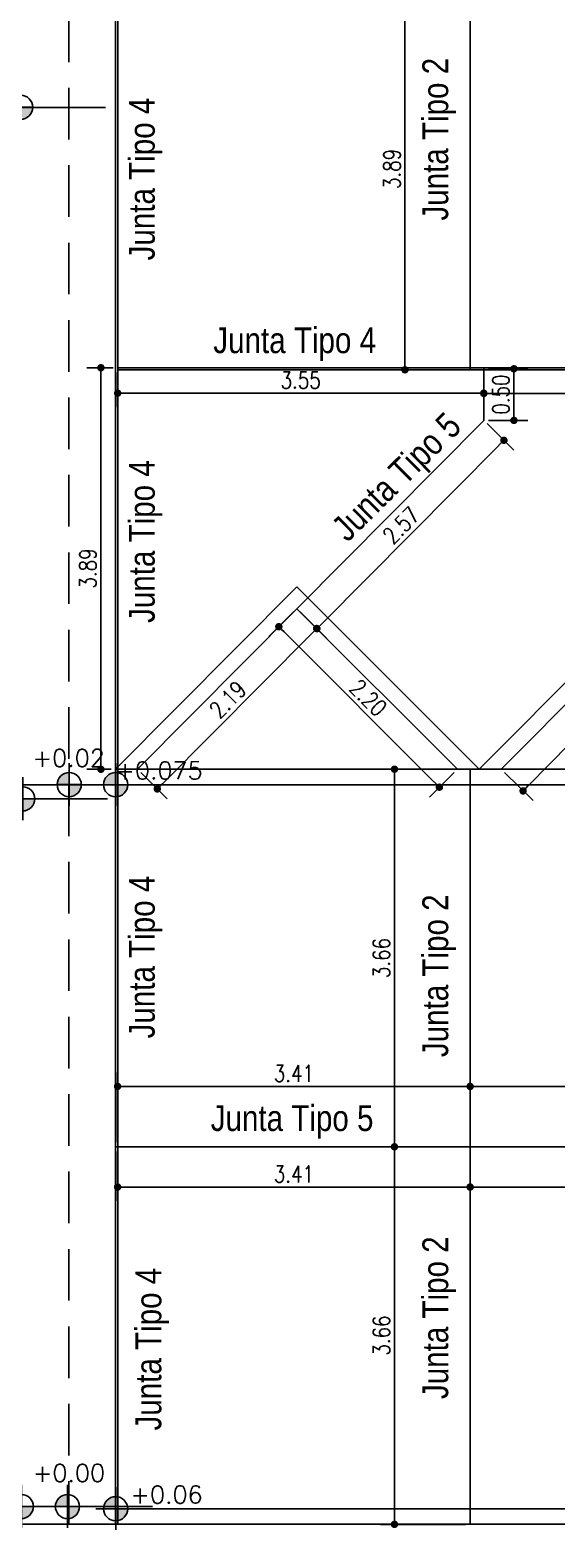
# Model space of a CAD drawing. Header units: millimetres. Extents: x 28448 to 57563, y -116865 to -58388.
# Drawn here: x 28790.09 to 28795.2, y -58468.44 to -58453.91 of the extents above; entities that cross this region are included whole.
import ezdxf

# ---------------------------------------------------------------- set-up
doc = ezdxf.new("R2010")
doc.units = ezdxf.units.MM
doc.header["$PDMODE"] = 35
doc.header["$PDSIZE"] = 0.5
doc.linetypes.add('DASHED', pattern=[0.75, 0.5, -0.25])
doc.layers.get('DEFPOINTS').update_dxf_attribs({"color": 252, "lineweight": 5})
doc.layers.add('-PA-Cotas', color=4, linetype='Continuous')
doc.layers.add('Proyecto de Pavimento', color=4, linetype='Continuous')
doc.styles.add('Angosta', font='romans.shx', dxfattribs={"width": 0.8})
doc.styles.add('ARIAL', font='ARIALN.TTF')
doc.styles.add('romans', font='romans.shx')
doc.dimstyles.new('JC_1@100', dxfattribs={"dimscale": 0.9, "dimtxt": 0.18, "dimasz": 0.08, "dimexe": 0.15, "dimexo": 0.05, "dimgap": 0.05, "dimtad": 1, "dimzin": 1, "dimdsep": 46, "dimtxsty": 'Angosta', "dimblk1": 'DOT', "dimblk2": 'DOT', "dimsah": 1, "dimcen": 0.09, "dimclrd": 2, "dimclre": 1, "dimclrt": 3, "dimaunit": 1, "dimadec": 3, "dimazin": 0, "dimtfac": 1.8, "dimtmove": 2, "dimatfit": 3, "dimldrblk": 'DOT', "dimfxl": 0.15, "dimtolj": 1, "dimtzin": 0, "dimarcsym": 0})

# ---------------------------------------------------------------- blocks, each defined once
blk = doc.blocks.new('A$C445B3242')
h = blk.add_hatch(color=256)
h.paths.add_polyline_path([(0.195, 0.389, 0.414214), (0, 0.195), (0.195, 0.195)])
h.paths.add_polyline_path([(0.195, 0, 0.414214), (0.389, 0.195), (0.195, 0.195)])
for p, q in [((0.197, 0.544), (0.197, -0.147)), ((0.195, 0.389), (0.195, 0)), ((-0.123, 0.194), (1.565, 0.194)), ((0, 0.195), (0.389, 0.195))]:
    blk.add_line(p, q)
blk.add_circle((0.195, 0.195), 0.195)
blk = doc.blocks.new('_Dot')
at = {"color": 0, "linetype": 'ByBlock', "lineweight": -2}
blk.add_line((-0.5, 0), (-1, 0), dxfattribs=at)
at = {"color": 0, "linetype": 'ByBlock', "const_width": 0.5}
blk.add_lwpolyline([(-0.25, 0, 1), (0.25, 0, 1)], format="xyb", close=True, dxfattribs=at)
blk = doc.blocks.new('*D511')
at = {"layer": 'DEFPOINTS', "color": 0, "transparency": 16777216}
for p in [(28790.941, -58464.732), (28794.355, -58464.732), (28794.355, -58465.122)]:
    blk.add_point(p, dxfattribs=at)
at = {"layer": 'Proyecto de Pavimento', "color": 1, "lineweight": -2, "transparency": 16777216}
for p, q in [((28790.941, -58464.777), (28790.941, -58465.257)), ((28794.355, -58464.777), (28794.355, -58465.257))]:
    blk.add_line(p, q, dxfattribs=at)
at = {"layer": 'Proyecto de Pavimento', "color": 2, "lineweight": -2, "transparency": 16777216}
blk.add_line((28791.013, -58465.122), (28794.283, -58465.122), dxfattribs=at)
at = {"layer": 'Proyecto de Pavimento', "color": 2, "lineweight": -2, "transparency": 16777216, "xscale": 0.072, "yscale": 0.072, "zscale": 0.072, "rotation": 180}
blk.add_blockref('_Dot', (28790.941, -58465.122), dxfattribs=at)
at = {"layer": 'Proyecto de Pavimento', "color": 2, "lineweight": -2, "transparency": 16777216, "xscale": 0.072, "yscale": 0.072, "zscale": 0.072}
blk.add_blockref('_Dot', (28794.355, -58465.122), dxfattribs=at)
at = {"layer": 'Proyecto de Pavimento', "color": 3, "transparency": 16777216, "insert": (28792.648, -58464.996), "char_height": 0.162, "attachment_point": 5, "style": 'Angosta'}
blk.add_mtext('\\A1;3.41', dxfattribs=at)
blk = doc.blocks.new('*D512')
at = {"layer": 'DEFPOINTS', "color": 0, "transparency": 16777216}
for p in [(28793.622, -58464.732), (28794.355, -58464.732), (28794.355, -58468.39)]:
    blk.add_point(p, dxfattribs=at)
at = {"layer": 'Proyecto de Pavimento', "color": 1, "lineweight": -2, "transparency": 16777216}
for p, q in [((28794.31, -58464.732), (28793.487, -58464.732)), ((28794.31, -58468.39), (28793.487, -58468.39))]:
    blk.add_line(p, q, dxfattribs=at)
at = {"layer": 'Proyecto de Pavimento', "color": 2, "lineweight": -2, "transparency": 16777216}
blk.add_line((28793.622, -58468.318), (28793.622, -58464.804), dxfattribs=at)
at = {"layer": 'Proyecto de Pavimento', "color": 2, "lineweight": -2, "transparency": 16777216, "xscale": 0.072, "yscale": 0.072, "zscale": 0.072}
for p, rotation in [((28793.622, -58464.732), 90), ((28793.622, -58468.39), 270)]:
    blk.add_blockref('_Dot', p, dxfattribs=dict(at, rotation=rotation))
at = {"layer": 'Proyecto de Pavimento', "color": 3, "transparency": 16777216, "insert": (28793.496, -58466.561), "char_height": 0.162, "attachment_point": 5, "rotation": 90, "style": 'Angosta'}
blk.add_mtext('\\A1;3.66', dxfattribs=at)
blk = doc.blocks.new('*D513')
at = {"layer": 'DEFPOINTS', "color": 0, "transparency": 16777216}
for p in [(28793.622, -58461.074), (28794.355, -58461.074), (28794.355, -58464.732)]:
    blk.add_point(p, dxfattribs=at)
at = {"layer": 'Proyecto de Pavimento', "color": 1, "lineweight": -2, "transparency": 16777216}
for p, q in [((28794.31, -58461.074), (28793.487, -58461.074)), ((28794.31, -58464.732), (28793.487, -58464.732))]:
    blk.add_line(p, q, dxfattribs=at)
at = {"layer": 'Proyecto de Pavimento', "color": 2, "lineweight": -2, "transparency": 16777216}
blk.add_line((28793.622, -58464.66), (28793.622, -58461.146), dxfattribs=at)
at = {"layer": 'Proyecto de Pavimento', "color": 2, "lineweight": -2, "transparency": 16777216, "xscale": 0.072, "yscale": 0.072, "zscale": 0.072}
for p, rotation in [((28793.622, -58461.074), 90), ((28793.622, -58464.732), 270)]:
    blk.add_blockref('_Dot', p, dxfattribs=dict(at, rotation=rotation))
at = {"layer": 'Proyecto de Pavimento', "color": 3, "transparency": 16777216, "insert": (28793.496, -58462.903), "char_height": 0.162, "attachment_point": 5, "rotation": 90, "style": 'Angosta'}
blk.add_mtext('\\A1;3.66', dxfattribs=at)
blk = doc.blocks.new('*D514')
at = {"layer": 'DEFPOINTS', "color": 0, "transparency": 16777216}
for p in [(28794.355, -58464.147), (28790.941, -58464.732), (28794.355, -58464.732)]:
    blk.add_point(p, dxfattribs=at)
at = {"layer": 'Proyecto de Pavimento', "color": 1, "lineweight": -2, "transparency": 16777216}
for p, q in [((28790.941, -58464.687), (28790.941, -58464.012)), ((28794.355, -58464.687), (28794.355, -58464.012))]:
    blk.add_line(p, q, dxfattribs=at)
at = {"layer": 'Proyecto de Pavimento', "color": 2, "lineweight": -2, "transparency": 16777216}
blk.add_line((28791.013, -58464.147), (28794.283, -58464.147), dxfattribs=at)
at = {"layer": 'Proyecto de Pavimento', "color": 2, "lineweight": -2, "transparency": 16777216, "xscale": 0.072, "yscale": 0.072, "zscale": 0.072, "rotation": 180}
blk.add_blockref('_Dot', (28790.941, -58464.147), dxfattribs=at)
at = {"layer": 'Proyecto de Pavimento', "color": 2, "lineweight": -2, "transparency": 16777216, "xscale": 0.072, "yscale": 0.072, "zscale": 0.072}
blk.add_blockref('_Dot', (28794.355, -58464.147), dxfattribs=at)
at = {"layer": 'Proyecto de Pavimento', "color": 3, "transparency": 16777216, "insert": (28792.648, -58464.021), "char_height": 0.162, "attachment_point": 5, "style": 'Angosta'}
blk.add_mtext('\\A1;3.41', dxfattribs=at)
blk = doc.blocks.new('*D516')
at = {"layer": 'DEFPOINTS', "color": 0, "transparency": 16777216}
for p in [(28794.355, -58464.732), (28797.788, -58464.732), (28797.788, -58465.122)]:
    blk.add_point(p, dxfattribs=at)
at = {"layer": 'Proyecto de Pavimento', "color": 1, "lineweight": -2, "transparency": 16777216}
for p, q in [((28794.355, -58464.777), (28794.355, -58465.257)), ((28797.788, -58464.777), (28797.788, -58465.257))]:
    blk.add_line(p, q, dxfattribs=at)
at = {"layer": 'Proyecto de Pavimento', "color": 2, "lineweight": -2, "transparency": 16777216}
blk.add_line((28794.427, -58465.122), (28797.716, -58465.122), dxfattribs=at)
at = {"layer": 'Proyecto de Pavimento', "color": 2, "lineweight": -2, "transparency": 16777216, "xscale": 0.072, "yscale": 0.072, "zscale": 0.072, "rotation": 180}
blk.add_blockref('_Dot', (28794.355, -58465.122), dxfattribs=at)
at = {"layer": 'Proyecto de Pavimento', "color": 2, "lineweight": -2, "transparency": 16777216, "xscale": 0.072, "yscale": 0.072, "zscale": 0.072}
blk.add_blockref('_Dot', (28797.788, -58465.122), dxfattribs=at)
at = {"layer": 'Proyecto de Pavimento', "color": 3, "transparency": 16777216, "insert": (28796.072, -58464.996), "char_height": 0.162, "attachment_point": 5, "style": 'Angosta'}
blk.add_mtext('\\A1;3.43', dxfattribs=at)
blk = doc.blocks.new('*D515')
at = {"layer": 'DEFPOINTS', "color": 0, "transparency": 16777216}
for p in [(28797.788, -58464.147), (28794.355, -58464.732), (28797.788, -58464.732)]:
    blk.add_point(p, dxfattribs=at)
at = {"layer": 'Proyecto de Pavimento', "color": 1, "lineweight": -2, "transparency": 16777216}
for p, q in [((28794.355, -58464.687), (28794.355, -58464.012)), ((28797.788, -58464.687), (28797.788, -58464.012))]:
    blk.add_line(p, q, dxfattribs=at)
at = {"layer": 'Proyecto de Pavimento', "color": 2, "lineweight": -2, "transparency": 16777216}
blk.add_line((28794.427, -58464.147), (28797.716, -58464.147), dxfattribs=at)
at = {"layer": 'Proyecto de Pavimento', "color": 2, "lineweight": -2, "transparency": 16777216, "xscale": 0.072, "yscale": 0.072, "zscale": 0.072, "rotation": 180}
blk.add_blockref('_Dot', (28794.355, -58464.147), dxfattribs=at)
at = {"layer": 'Proyecto de Pavimento', "color": 2, "lineweight": -2, "transparency": 16777216, "xscale": 0.072, "yscale": 0.072, "zscale": 0.072}
blk.add_blockref('_Dot', (28797.788, -58464.147), dxfattribs=at)
at = {"layer": 'Proyecto de Pavimento', "color": 3, "transparency": 16777216, "insert": (28796.072, -58464.021), "char_height": 0.162, "attachment_point": 5, "style": 'Angosta'}
blk.add_mtext('\\A1;3.43', dxfattribs=at)
blk = doc.blocks.new('*D652')
at = {"layer": 'DEFPOINTS', "color": 0, "transparency": 16777216}
for p in [(28794.355, -58453.313), (28793.724, -58457.204), (28794.355, -58457.204)]:
    blk.add_point(p, dxfattribs=at)
at = {"layer": 'Proyecto de Pavimento', "color": 1, "lineweight": -2, "transparency": 16777216}
for p, q in [((28794.31, -58453.313), (28793.589, -58453.313)), ((28794.31, -58457.204), (28793.589, -58457.204))]:
    blk.add_line(p, q, dxfattribs=at)
at = {"layer": 'Proyecto de Pavimento', "color": 2, "lineweight": -2, "transparency": 16777216}
blk.add_line((28793.724, -58453.385), (28793.724, -58457.132), dxfattribs=at)
at = {"layer": 'Proyecto de Pavimento', "color": 2, "lineweight": -2, "transparency": 16777216, "xscale": 0.072, "yscale": 0.072, "zscale": 0.072}
for p, rotation in [((28793.724, -58453.313), 90), ((28793.724, -58457.204), 270)]:
    blk.add_blockref('_Dot', p, dxfattribs=dict(at, rotation=rotation))
at = {"layer": 'Proyecto de Pavimento', "color": 3, "transparency": 16777216, "insert": (28793.598, -58455.258), "char_height": 0.162, "attachment_point": 5, "rotation": 90, "style": 'Angosta'}
blk.add_mtext('\\A1;3.89', dxfattribs=at)
blk = doc.blocks.new('*D698')
at = {"layer": 'DEFPOINTS', "color": 0, "transparency": 16777216}
for p in [(28790.941, -58457.184), (28794.487, -58457.194), (28794.487, -58457.43)]:
    blk.add_point(p, dxfattribs=at)
at = {"layer": 'Proyecto de Pavimento', "color": 1, "lineweight": -2, "transparency": 16777216}
for p, q in [((28790.941, -58457.229), (28790.941, -58457.565)), ((28794.487, -58457.239), (28794.487, -58457.565))]:
    blk.add_line(p, q, dxfattribs=at)
at = {"layer": 'Proyecto de Pavimento', "color": 2, "lineweight": -2, "transparency": 16777216}
blk.add_line((28791.013, -58457.43), (28794.415, -58457.43), dxfattribs=at)
at = {"layer": 'Proyecto de Pavimento', "color": 2, "lineweight": -2, "transparency": 16777216, "xscale": 0.072, "yscale": 0.072, "zscale": 0.072, "rotation": 180}
blk.add_blockref('_Dot', (28790.941, -58457.43), dxfattribs=at)
at = {"layer": 'Proyecto de Pavimento', "color": 2, "lineweight": -2, "transparency": 16777216, "xscale": 0.072, "yscale": 0.072, "zscale": 0.072}
blk.add_blockref('_Dot', (28794.487, -58457.43), dxfattribs=at)
at = {"layer": 'Proyecto de Pavimento', "color": 3, "transparency": 16777216, "insert": (28792.714, -58457.304), "char_height": 0.162, "attachment_point": 5, "style": 'Angosta'}
blk.add_mtext('\\A1;3.55', dxfattribs=at)
blk = doc.blocks.new('*D699')
at = {"layer": 'DEFPOINTS', "color": 0, "transparency": 16777216}
for p in [(28790.941, -58457.184), (28790.779, -58461.074), (28790.923, -58461.074)]:
    blk.add_point(p, dxfattribs=at)
at = {"layer": 'Proyecto de Pavimento', "color": 1, "lineweight": -2, "transparency": 16777216}
for p, q in [((28790.896, -58457.184), (28790.644, -58457.184)), ((28790.878, -58461.074), (28790.644, -58461.074))]:
    blk.add_line(p, q, dxfattribs=at)
at = {"layer": 'Proyecto de Pavimento', "color": 2, "lineweight": -2, "transparency": 16777216}
blk.add_line((28790.779, -58457.256), (28790.779, -58461.002), dxfattribs=at)
at = {"layer": 'Proyecto de Pavimento', "color": 2, "lineweight": -2, "transparency": 16777216, "xscale": 0.072, "yscale": 0.072, "zscale": 0.072}
for p, rotation in [((28790.779, -58457.184), 90), ((28790.779, -58461.074), 270)]:
    blk.add_blockref('_Dot', p, dxfattribs=dict(at, rotation=rotation))
at = {"layer": 'Proyecto de Pavimento', "color": 3, "transparency": 16777216, "insert": (28790.653, -58459.129), "char_height": 0.162, "attachment_point": 5, "rotation": 90, "style": 'Angosta'}
blk.add_mtext('\\A1;3.89', dxfattribs=at)
blk = doc.blocks.new('*D700')
at = {"layer": 'DEFPOINTS', "color": 0, "transparency": 16777216}
for p in [(28792.676, -58459.519), (28791.133, -58461.074), (28791.325, -58461.265)]:
    blk.add_point(p, dxfattribs=at)
at = {"layer": 'Proyecto de Pavimento', "color": 1, "lineweight": -2, "transparency": 16777216}
for p, q in [((28792.708, -58459.55), (28792.965, -58459.805)), ((28791.165, -58461.106), (28791.421, -58461.36))]:
    blk.add_line(p, q, dxfattribs=at)
at = {"layer": 'Proyecto de Pavimento', "color": 2, "lineweight": -2, "transparency": 16777216}
blk.add_line((28792.818, -58459.761), (28791.376, -58461.214), dxfattribs=at)
at = {"layer": 'Proyecto de Pavimento', "color": 2, "lineweight": -2, "transparency": 16777216, "xscale": 0.072, "yscale": 0.072, "zscale": 0.072}
for p, rotation in [((28792.869, -58459.71), 45.21542905401669), ((28791.325, -58461.265), 225.2154290540167)]:
    blk.add_blockref('_Dot', p, dxfattribs=dict(at, rotation=rotation))
at = {"layer": 'Proyecto de Pavimento', "color": 3, "transparency": 16777216, "insert": (28792.008, -58460.399), "char_height": 0.162, "attachment_point": 5, "rotation": 45.2154, "style": 'Angosta'}
blk.add_mtext('\\A1;2.19', dxfattribs=at)
blk = doc.blocks.new('*D701')
at = {"layer": 'DEFPOINTS', "color": 0, "transparency": 16777216}
for p in [(28794.488, -58457.694), (28794.682, -58457.887), (28792.676, -58459.519)]:
    blk.add_point(p, dxfattribs=at)
at = {"layer": 'Proyecto de Pavimento', "color": 1, "lineweight": -2, "transparency": 16777216}
for p, q in [((28794.519, -58457.725), (28794.778, -58457.982)), ((28792.708, -58459.55), (28792.967, -58459.807))]:
    blk.add_line(p, q, dxfattribs=at)
at = {"layer": 'Proyecto de Pavimento', "color": 2, "lineweight": -2, "transparency": 16777216}
blk.add_line((28792.922, -58459.661), (28794.632, -58457.938), dxfattribs=at)
at = {"layer": 'Proyecto de Pavimento', "color": 2, "lineweight": -2, "transparency": 16777216, "xscale": 0.072, "yscale": 0.072, "zscale": 0.072}
for p, rotation in [((28794.682, -58457.887), 45.21542905384367), ((28792.871, -58459.712), 225.2154290538437)]:
    blk.add_blockref('_Dot', p, dxfattribs=dict(at, rotation=rotation))
at = {"layer": 'Proyecto de Pavimento', "color": 3, "transparency": 16777216, "insert": (28793.687, -58458.711), "char_height": 0.162, "attachment_point": 5, "rotation": 45.2154, "style": 'Angosta'}
blk.add_mtext('\\A1;2.57', dxfattribs=at)
blk = doc.blocks.new('*D702')
at = {"layer": 'DEFPOINTS', "color": 0, "transparency": 16777216}
for p in [(28794.487, -58457.194), (28794.779, -58457.194), (28794.488, -58457.694)]:
    blk.add_point(p, dxfattribs=at)
at = {"layer": 'Proyecto de Pavimento', "color": 1, "lineweight": -2, "transparency": 16777216}
for p, q in [((28794.532, -58457.194), (28794.914, -58457.194)), ((28794.533, -58457.694), (28794.914, -58457.694))]:
    blk.add_line(p, q, dxfattribs=at)
at = {"layer": 'Proyecto de Pavimento', "color": 2, "lineweight": -2, "transparency": 16777216}
blk.add_line((28794.779, -58457.622), (28794.779, -58457.266), dxfattribs=at)
at = {"layer": 'Proyecto de Pavimento', "color": 2, "lineweight": -2, "transparency": 16777216, "xscale": 0.072, "yscale": 0.072, "zscale": 0.072}
for p, rotation in [((28794.779, -58457.194), 90), ((28794.779, -58457.694), 270)]:
    blk.add_blockref('_Dot', p, dxfattribs=dict(at, rotation=rotation))
at = {"layer": 'Proyecto de Pavimento', "color": 3, "transparency": 16777216, "insert": (28794.653, -58457.444), "char_height": 0.162, "attachment_point": 5, "rotation": 90, "style": 'Angosta'}
blk.add_mtext('\\A1;0.50', dxfattribs=at)
blk = doc.blocks.new('*D703')
at = {"layer": 'DEFPOINTS', "color": 0, "transparency": 16777216}
for p in [(28792.676, -58459.519), (28794.231, -58461.074), (28794.057, -58461.248)]:
    blk.add_point(p, dxfattribs=at)
at = {"layer": 'Proyecto de Pavimento', "color": 1, "lineweight": -2, "transparency": 16777216}
for p, q in [((28792.644, -58459.55), (28792.406, -58459.789)), ((28794.2, -58461.106), (28793.961, -58461.344))]:
    blk.add_line(p, q, dxfattribs=at)
at = {"layer": 'Proyecto de Pavimento', "color": 2, "lineweight": -2, "transparency": 16777216}
blk.add_line((28792.553, -58459.744), (28794.006, -58461.198), dxfattribs=at)
at = {"layer": 'Proyecto de Pavimento', "color": 2, "lineweight": -2, "transparency": 16777216, "xscale": 0.072, "yscale": 0.072, "zscale": 0.072}
for p, rotation in [((28792.502, -58459.693), 135), ((28794.057, -58461.248), 315)]:
    blk.add_blockref('_Dot', p, dxfattribs=dict(at, rotation=rotation))
at = {"layer": 'Proyecto de Pavimento', "color": 3, "transparency": 16777216, "insert": (28793.368, -58460.382), "char_height": 0.162, "attachment_point": 5, "rotation": 315, "style": 'Angosta'}
blk.add_mtext('\\A1;2.20', dxfattribs=at)
blk = doc.blocks.new('*D704')
at = {"layer": 'DEFPOINTS', "color": 0, "transparency": 16777216}
for p in [(28796.191, -58459.512), (28796.405, -58459.721), (28794.655, -58461.074)]:
    blk.add_point(p, dxfattribs=at)
at = {"layer": 'Proyecto de Pavimento', "color": 1, "lineweight": -2, "transparency": 16777216}
for p, q in [((28796.223, -58459.543), (28796.501, -58459.816)), ((28794.687, -58461.105), (28794.965, -58461.378))]:
    blk.add_line(p, q, dxfattribs=at)
at = {"layer": 'Proyecto de Pavimento', "color": 2, "lineweight": -2, "transparency": 16777216}
blk.add_line((28794.919, -58461.232), (28796.354, -58459.773), dxfattribs=at)
at = {"layer": 'Proyecto de Pavimento', "color": 2, "lineweight": -2, "transparency": 16777216, "xscale": 0.072, "yscale": 0.072, "zscale": 0.072}
for p, rotation in [((28796.405, -58459.721), 45.47690503842006), ((28794.868, -58461.284), 225.4769050384201)]:
    blk.add_blockref('_Dot', p, dxfattribs=dict(at, rotation=rotation))
at = {"layer": 'Proyecto de Pavimento', "color": 3, "transparency": 16777216, "insert": (28795.547, -58460.414), "char_height": 0.162, "attachment_point": 5, "rotation": 45.4769, "style": 'Angosta'}
blk.add_mtext('\\A1;2.19', dxfattribs=at)
blk = doc.blocks.new('*D707')
at = {"layer": 'DEFPOINTS', "color": 0, "transparency": 16777216}
for p in [(28794.487, -58457.194), (28798, -58457.204), (28798, -58457.433)]:
    blk.add_point(p, dxfattribs=at)
at = {"layer": 'Proyecto de Pavimento', "color": 1, "lineweight": -2, "transparency": 16777216}
for p, q in [((28794.487, -58457.239), (28794.487, -58457.568)), ((28798, -58457.249), (28798, -58457.568))]:
    blk.add_line(p, q, dxfattribs=at)
at = {"layer": 'Proyecto de Pavimento', "color": 2, "lineweight": -2, "transparency": 16777216}
blk.add_line((28794.559, -58457.433), (28797.928, -58457.433), dxfattribs=at)
at = {"layer": 'Proyecto de Pavimento', "color": 2, "lineweight": -2, "transparency": 16777216, "xscale": 0.072, "yscale": 0.072, "zscale": 0.072, "rotation": 180}
blk.add_blockref('_Dot', (28794.487, -58457.433), dxfattribs=at)
at = {"layer": 'Proyecto de Pavimento', "color": 2, "lineweight": -2, "transparency": 16777216, "xscale": 0.072, "yscale": 0.072, "zscale": 0.072}
blk.add_blockref('_Dot', (28798, -58457.433), dxfattribs=at)
at = {"layer": 'Proyecto de Pavimento', "color": 3, "transparency": 16777216, "insert": (28796.243, -58457.307), "char_height": 0.162, "attachment_point": 5, "style": 'Angosta'}
blk.add_mtext('\\A1;3.51', dxfattribs=at)

msp = doc.modelspace()

# ---------------------------------------------------------------- linework, layer by layer
at = {"layer": 'Proyecto de Pavimento', "color": 7}
msp.add_line((28792.6762, -58459.5186), (28794.4875, -58457.6936), dxfattribs=at)
at = {"layer": 'Proyecto de Pavimento'}
for p, q in [((28790.9212, -58461.0738), (28792.6758, -58459.306)), ((28792.6758, -58459.306), (28794.4436, -58461.0738)), ((28794.4436, -58461.0738), (28796.1981, -58459.306)), ((28791.1326, -58461.0738), (28792.6762, -58459.5186)), ((28792.6762, -58459.5186), (28794.2314, -58461.0738)), ((28794.6549, -58461.0738), (28796.1985, -58459.5186)), ((28794.2314, -58461.0738), (28791.1326, -58461.0738)), ((28797.7537, -58461.0738), (28794.6549, -58461.0738)), ((28850.592, -58461.2238), (28790.9212, -58461.2238)), ((28790.9212, -58468.2397), (28848.5753, -58468.2397)), ((28790.9212, -58468.3897), (28848.5753, -58468.3897))]:
    msp.add_line(p, q, dxfattribs=at)
at = {"layer": 'Proyecto de Pavimento', "linetype": 'DASHED'}
msp.add_lwpolyline([(28790.4696, -58449.2224), (28790.4696, -58468.3897)], dxfattribs=at)
at = {"layer": 'Proyecto de Pavimento', "color": 3}
for points in [[(28794.3548, -58449.3208), (28794.3548, -58457.1936)], [(28794.3548, -58461.0738), (28794.3548, -58468.3897)]]:
    msp.add_lwpolyline(points, dxfattribs=at)
at = {"layer": 'Proyecto de Pavimento', "color": 6}
for points in [[(28790.9212, -58461.0738), (28790.9212, -58449.4331)], [(28790.9412, -58461.0738), (28790.9412, -58449.4331)], [(28790.9412, -58457.1836), (28848.5433, -58457.1836)], [(28790.9412, -58457.2036), (28848.535, -58457.2036)], [(28790.9212, -58468.3897), (28790.9212, -58461.0738)], [(28790.9412, -58468.3897), (28790.9412, -58461.0738)]]:
    msp.add_lwpolyline(points, dxfattribs=at)
at = {"layer": 'Proyecto de Pavimento', "color": 7}
for points in [[(28794.4875, -58457.6936), (28794.4872, -58457.1936)], [(28790.9212, -58464.7317), (28852.2164, -58464.7317)]]:
    msp.add_lwpolyline(points, dxfattribs=at)
at = {"layer": 'Proyecto de Pavimento'}
for points in [[(28790.9212, -58461.0738), (28790.9212, -58461.2238)], [(28790.9212, -58461.2238), (28790.9212, -58461.0738)], [(28791.1326, -58461.0738), (28790.9212, -58461.0738)], [(28794.2314, -58461.0738), (28794.6549, -58461.0738)], [(28790.9212, -58461.2238), (28790.0212, -58461.2238)], [(28790.0212, -58468.3897), (28790.9212, -58468.3897)]]:
    msp.add_lwpolyline(points, dxfattribs=at)

# ---------------------------------------------------------------- block references
at = {"layer": 'Proyecto de Pavimento', "xscale": 0.6000000000931323, "yscale": 0.6000000000931323, "zscale": 0.6000000000931323}
for p in [(28789.8843, -58454.7775, -499.7917), (28790.3545, -58461.3403), (28790.8045, -58461.3405), (28789.9045, -58461.4779), (28789.891, -58468.3345, -499.7917), (28790.3383, -58468.3347, -499.7917), (28790.8045, -58468.3564, -499.7917)]:
    msp.add_blockref('A$C445B3242', p, dxfattribs=at)

# ---------------------------------------------------------------- texts
at = {"layer": '-PA-Cotas', "linetype": 'Continuous', "char_height": 0.17, "width": 12.695578, "attachment_point": 3, "rotation": 0.13103, "style": 'romans'}
for s, insert in [('+0.02', (28790.8161, -58460.8794, -499.7917)), ('+0.075', (28791.7641, -58461.0004, -499.7917)), ('+0.00', (28790.8189, -58467.8066, -499.7917)), ('+0.06', (28791.7641, -58468.0163, -499.7917))]:
    msp.add_mtext(s, dxfattribs=dict(at, insert=insert))
at = {"layer": 'Proyecto de Pavimento', "color": 0, "style": 'ARIAL'}
for s, rotation, p in [('Junta Tipo 2', 90, (28794.1424, -58455.7578)), ('Junta Tipo 4', 90, (28791.3, -58456.1439)), ('Junta Tipo 5', 44.69804, (28793.1666, -58458.8819)), ('Junta Tipo 4', 90, (28791.3, -58459.6563)), ('Junta Tipo 4', 90, (28791.3, -58463.682)), ('Junta Tipo 2', 90, (28794.1424, -58463.863)), ('Junta Tipo 2', 90, (28794.1424, -58467.1762)), ('Junta Tipo 4', 90, (28791.3638, -58467.4806))]:
    msp.add_text(s, height=0.25, rotation=rotation, dxfattribs=at).set_placement(p)
for s, p in [('Junta Tipo 4', (28791.8675, -58457.0425)), ('Junta Tipo 5', (28791.8426, -58464.5791))]:
    msp.add_text(s, height=0.25, dxfattribs=at).set_placement(p)

# ---------------------------------------------------------------- dimensions: what is measured, and where the dimension line sits
at = {"layer": 'Proyecto de Pavimento'}
for base, p1, p2, picture, middle in [((28793.7239, -58457.2036), (28794.3548, -58453.3133), (28794.3548, -58457.2036), '*D652', (28793.5979, -58455.2585)), ((28790.7785, -58461.0738), (28790.9412, -58457.1836), (28790.9229, -58461.0738), '*D699', (28790.6525, -58459.1287)), ((28794.7794, -58457.1936), (28794.4875, -58457.6936), (28794.4872, -58457.1936), '*D702', (28794.6534, -58457.4436)), ((28793.6221, -58461.0738), (28794.3548, -58464.7317), (28794.3548, -58461.0738), '*D513', (28793.4961, -58462.9028)), ((28793.6221, -58464.7317), (28794.3548, -58468.3897), (28794.3548, -58464.7317), '*D512', (28793.4961, -58466.5607))]:
    dim = msp.add_linear_dim(base=base, p1=p1, p2=p2, angle=90, dimstyle='JC_1@100', dxfattribs=at)
    dim.commit()
    dim.dimension.update_dxf_attribs({"geometry": picture, "text_midpoint": middle})
for base, p1, p2, picture, middle in [((28794.4872, -58457.4304), (28790.9412, -58457.1836), (28794.4872, -58457.1936), '*D698', (28792.7142, -58457.3044)), ((28797.9995, -58457.4333), (28794.4872, -58457.1936), (28797.9995, -58457.2036), '*D707', (28796.2433, -58457.3073)), ((28794.3548, -58464.1473), (28790.9412, -58464.7317), (28794.3548, -58464.7317), '*D514', (28792.648, -58464.0213)), ((28797.7883, -58464.1473), (28794.3548, -58464.7317), (28797.7883, -58464.7317), '*D515', (28796.0715, -58464.0213)), ((28794.3548, -58465.1219), (28790.9412, -58464.7317), (28794.3548, -58464.7317), '*D511', (28792.648, -58464.9959)), ((28797.7883, -58465.1219), (28794.3548, -58464.7317), (28797.7883, -58464.7317), '*D516', (28796.0715, -58464.9959))]:
    dim = msp.add_linear_dim(base=base, p1=p1, p2=p2, dimstyle='JC_1@100', dxfattribs=at)
    dim.commit()
    dim.dimension.update_dxf_attribs({"geometry": picture, "text_midpoint": middle})
for p1, p2, distance, picture, middle in [((28792.6762, -58459.5186), (28794.4875, -58457.6936), -0.2744, '*D701', (28793.6872, -58458.7106)), ((28792.6762, -58459.5186), (28791.1326, -58461.0738), 0.2715, '*D700', (28792.0076, -58460.3987)), ((28792.6762, -58459.5186), (28794.2314, -58461.0738), -0.2469, '*D703', (28793.3683, -58460.3817)), ((28794.6549, -58461.0738), (28796.1914, -58459.5115), -0.2994, '*D704', (28795.5468, -58460.4143))]:
    dim = msp.add_aligned_dim(p1=p1, p2=p2, distance=distance, dimstyle='JC_1@100', dxfattribs=at)
    dim.commit()
    dim.dimension.update_dxf_attribs({"geometry": picture, "text_midpoint": middle})

doc.saveas('drawing.dxf')
